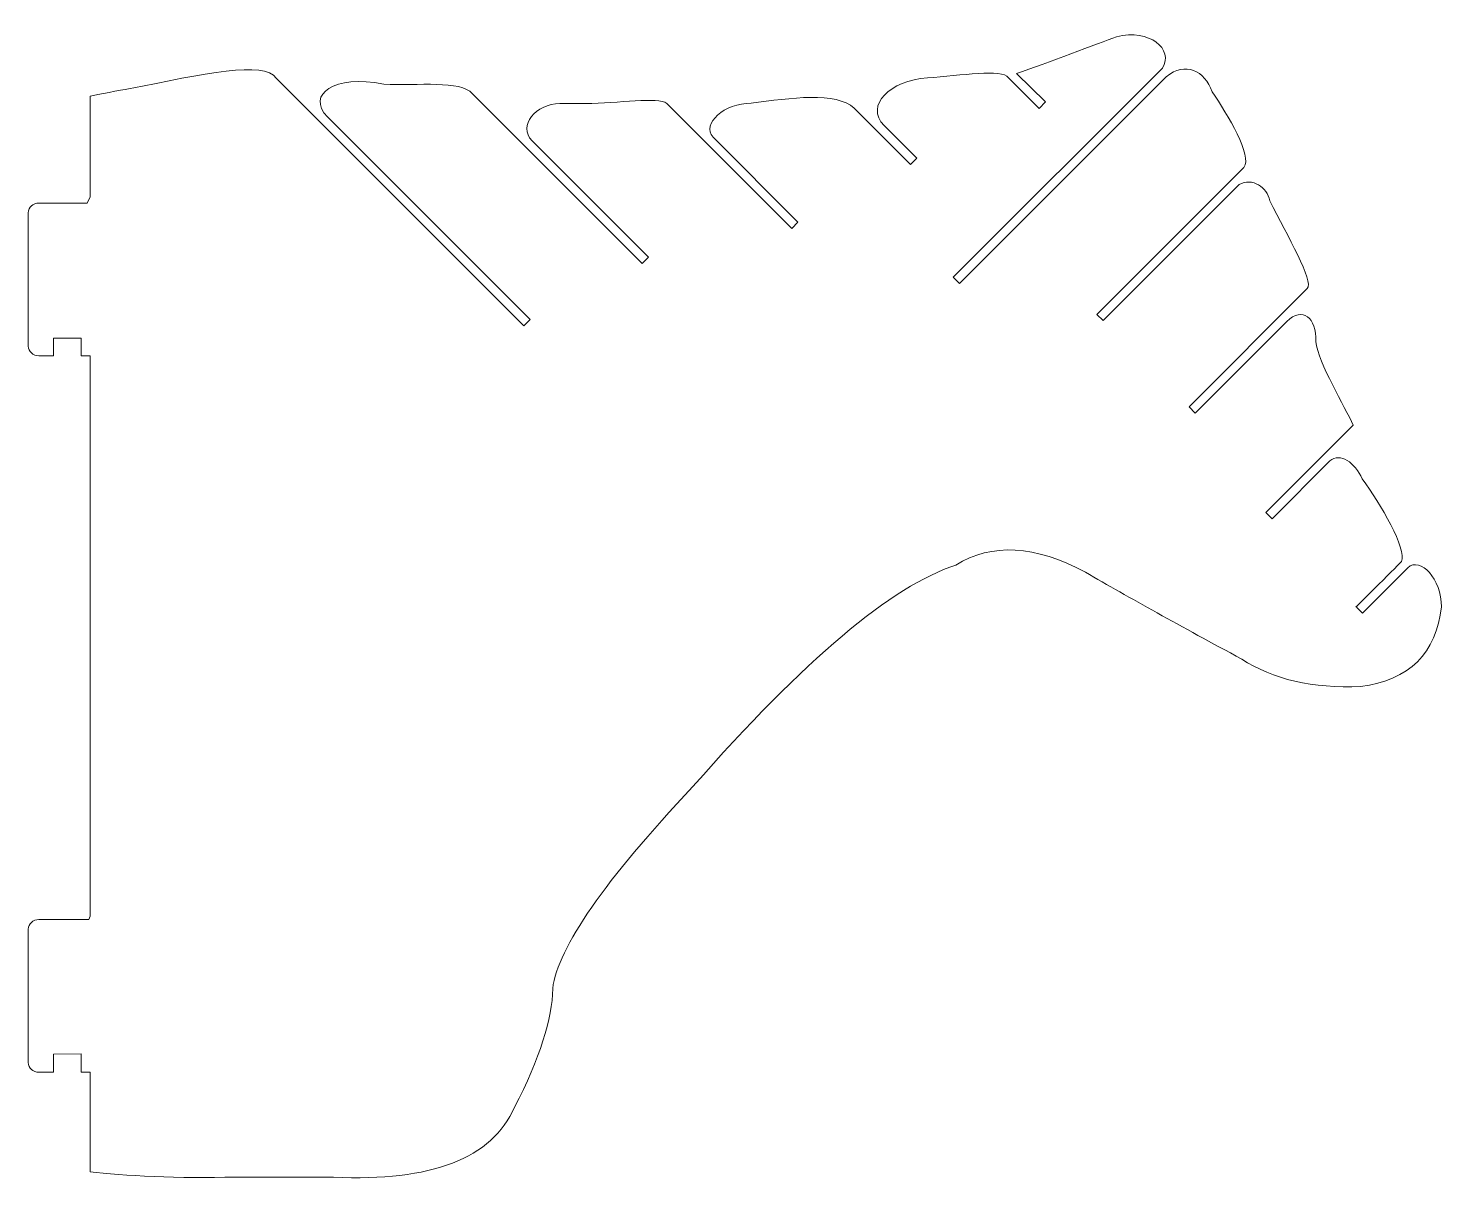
# Model space of a CAD drawing. Header units: centimetres. Extents: x -177 to 125, y 9 to 88.
# Drawn here: x -176.64 to -136.69, y 48.58 to 81.19 of the extents above; entities that cross this region are included whole.
import ezdxf

# ---------------------------------------------------------------- set-up
doc = ezdxf.new("R2010")
doc.units = ezdxf.units.CM
doc.header["$MEASUREMENT"] = 0
doc.layers.add('Camada 1', color=7, linetype='Continuous')

msp = doc.modelspace()

# ---------------------------------------------------------------- linework, layer by layer
at = {"layer": 'Camada 1', "color": 1, "lineweight": 9}
for points, knots in [([(-168.0199, 48.71356), (-165.24284, 48.58386), (-163.53644, 49.24203), (-162.90081, 50.68765), (-162.90081, 50.68765), (-162.18979, 52.07338), (-161.83008, 53.19208), (-161.82176, 54.04363), (-161.82176, 54.04363), (-161.67102, 55.21246), (-160.34928, 57.11589), (-157.85678, 59.75386), (-157.85678, 59.75386), (-154.71154, 63.34373), (-152.23555, 65.4309), (-150.42897, 66.01502), (-150.42897, 66.01502), (-149.40837, 66.64948), (-148.18705, 66.58265), (-146.76501, 65.81469), (-146.76501, 65.81469), (-145.52709, 65.09678), (-144.05477, 64.27866), (-142.34843, 63.36019), (-142.34843, 63.36019), (-141.46188, 62.78434), (-140.341, 62.52562), (-138.98583, 62.58391), (-138.98583, 62.58391), (-137.60573, 62.76754), (-136.8445, 63.51894), (-136.70228, 64.83785), (-136.70228, 64.83785), (-136.69375, 65.61408), (-137.29253, 66.2661), (-137.65274, 65.941), (-137.65274, 65.941), (-137.65274, 65.941), (-138.93732, 64.65663), (-138.93732, 64.65663), (-138.93732, 64.65663), (-138.93732, 64.65663), (-139.16326, 64.89827), (-139.11433, 64.83392), (-139.11433, 64.83392), (-139.11393, 64.8334), (-137.83223, 66.115), (-137.83231, 66.11499), (-137.83231, 66.11499), (-137.67379, 66.47478), (-138.42153, 67.74883), (-138.9427, 68.45252), (-138.9427, 68.45252), (-139.13848, 68.91493), (-139.56899, 69.21294), (-139.8521, 68.96127), (-139.8521, 68.96127), (-139.8521, 68.96127), (-141.48698, 67.32639), (-141.48698, 67.32639), (-141.48698, 67.32639), (-141.48698, 67.32639), (-141.66375, 67.50316), (-141.66375, 67.50316), (-141.66375, 67.50316), (-141.66375, 67.50316), (-139.19445, 69.97248), (-139.19445, 69.97248), (-139.19445, 69.97248), (-139.42268, 70.48437), (-140.19, 71.72616), (-140.24774, 72.33458), (-140.24774, 72.33458), (-140.23454, 73.01448), (-140.63161, 73.3394), (-141.07239, 72.90242), (-141.07239, 72.90242), (-141.07239, 72.90242), (-143.65923, 70.31558), (-143.65923, 70.31558), (-143.65923, 70.31558), (-143.65923, 70.31558), (-143.836, 70.49238), (-143.836, 70.49238), (-143.836, 70.49238), (-143.836, 70.49238), (-140.49596, 73.83239), (-140.49596, 73.83239), (-140.49596, 73.83239), (-140.29082, 74.03668), (-141.06047, 75.31624), (-141.55258, 76.31667), (-141.55258, 76.31667), (-141.62663, 76.69931), (-142.04197, 76.98476), (-142.42251, 76.77182), (-142.42251, 76.77182), (-142.42251, 76.77182), (-146.26656, 72.92777), (-146.26656, 72.92777), (-146.26656, 72.92777), (-146.26656, 72.92777), (-146.44333, 73.10454), (-146.44333, 73.10454), (-146.44333, 73.10454), (-146.44333, 73.10454), (-142.28887, 77.25901), (-142.28887, 77.25901), (-142.28887, 77.25901), (-142.03056, 77.57753), (-142.74064, 78.74665), (-143.18369, 79.39725), (-143.18369, 79.39725), (-143.38485, 79.99052), (-143.94439, 80.26641), (-144.47813, 79.82232), (-144.47813, 79.82232), (-144.47813, 79.82232), (-150.32214, 73.97833), (-150.32214, 73.97833), (-150.32214, 73.97833), (-150.32214, 73.97833), (-150.49891, 74.1551), (-150.49891, 74.1551), (-150.49891, 74.1551), (-150.49891, 74.1551), (-144.58711, 80.06688), (-144.58711, 80.06688), (-144.58711, 80.06688), (-144.25936, 80.59952), (-144.95112, 81.19208), (-145.88561, 80.94773)], [0, 0, 0, 0, 0.02941176, 0.02941176, 0.02941176, 0.02941176, 0.05882353, 0.05882353, 0.05882353, 0.05882353, 0.08823529, 0.08823529, 0.08823529, 0.08823529, 0.11764706, 0.11764706, 0.11764706, 0.11764706, 0.14705882, 0.14705882, 0.14705882, 0.14705882, 0.17647059, 0.17647059, 0.17647059, 0.17647059, 0.20588235, 0.20588235, 0.20588235, 0.20588235, 0.23529412, 0.23529412, 0.23529412, 0.23529412, 0.26470588, 0.26470588, 0.26470588, 0.26470588, 0.29411765, 0.29411765, 0.29411765, 0.29411765, 0.32352941, 0.32352941, 0.32352941, 0.32352941, 0.35294118, 0.35294118, 0.35294118, 0.35294118, 0.38235294, 0.38235294, 0.38235294, 0.38235294, 0.41176471, 0.41176471, 0.41176471, 0.41176471, 0.44117647, 0.44117647, 0.44117647, 0.44117647, 0.47058824, 0.47058824, 0.47058824, 0.47058824, 0.5, 0.5, 0.5, 0.5, 0.52941176, 0.52941176, 0.52941176, 0.52941176, 0.55882353, 0.55882353, 0.55882353, 0.55882353, 0.58823529, 0.58823529, 0.58823529, 0.58823529, 0.61764706, 0.61764706, 0.61764706, 0.61764706, 0.64705882, 0.64705882, 0.64705882, 0.64705882, 0.67647059, 0.67647059, 0.67647059, 0.67647059, 0.70588235, 0.70588235, 0.70588235, 0.70588235, 0.73529412, 0.73529412, 0.73529412, 0.73529412, 0.76470588, 0.76470588, 0.76470588, 0.76470588, 0.79411765, 0.79411765, 0.79411765, 0.79411765, 0.82352941, 0.82352941, 0.82352941, 0.82352941, 0.85294118, 0.85294118, 0.85294118, 0.85294118, 0.88235294, 0.88235294, 0.88235294, 0.88235294, 0.91176471, 0.91176471, 0.91176471, 0.91176471, 0.94117647, 0.94117647, 0.94117647, 0.94117647, 1, 1, 1, 1]), ([(-145.88561, 80.94773), (-146.40475, 80.77343), (-147.85841, 80.19324), (-148.71032, 79.91444), (-148.71032, 79.91444), (-148.71032, 79.91444), (-147.89294, 79.11001), (-147.89294, 79.11001), (-147.89294, 79.11001), (-147.89294, 79.11001), (-148.07632, 78.92688), (-148.07632, 78.92688), (-148.07632, 78.92688), (-148.07632, 78.92688), (-148.94682, 79.79738), (-148.94682, 79.79738), (-148.94682, 79.79738), (-149.11289, 80.05315), (-150.28348, 79.85272), (-151.23177, 79.78977)], [0, 0, 0, 0, 0.16666667, 0.16666667, 0.16666667, 0.16666667, 0.33333333, 0.33333333, 0.33333333, 0.33333333, 0.5, 0.5, 0.5, 0.5, 0.66666667, 0.66666667, 0.66666667, 0.66666667, 1, 1, 1, 1]), ([(-166.59905, 79.61173), (-167.99814, 79.89302), (-168.79808, 79.3232), (-168.18924, 78.68664), (-168.18924, 78.68664), (-168.18924, 78.68664), (-162.46037, 72.95777), (-162.46037, 72.95777), (-162.46037, 72.95777), (-162.46037, 72.95777), (-162.63727, 72.78113), (-162.63727, 72.78113), (-162.63727, 72.78113), (-162.63727, 72.78113), (-169.63416, 79.77802), (-169.63416, 79.77802), (-169.63416, 79.77802), (-169.97698, 80.2886), (-171.67709, 79.90326), (-173.80745, 79.47933)], [0, 0, 0, 0, 0.16666667, 0.16666667, 0.16666667, 0.16666667, 0.33333333, 0.33333333, 0.33333333, 0.33333333, 0.5, 0.5, 0.5, 0.5, 0.66666667, 0.66666667, 0.66666667, 0.66666667, 1, 1, 1, 1]), ([(-161.62057, 79.06442), (-162.29574, 79.05163), (-162.82385, 78.44063), (-162.40531, 78.00885), (-162.40531, 78.00885), (-162.40531, 78.00885), (-159.11384, 74.71738), (-159.11384, 74.71738), (-159.11384, 74.71738), (-159.11384, 74.71738), (-159.29077, 74.54076), (-159.29077, 74.54076), (-159.29077, 74.54076), (-159.29077, 74.54076), (-164.09733, 79.3473), (-164.09733, 79.3473), (-164.09733, 79.3473), (-164.42418, 79.72365), (-165.61462, 79.56789), (-166.59905, 79.61173)], [0, 0, 0, 0, 0.16666667, 0.16666667, 0.16666667, 0.16666667, 0.33333333, 0.33333333, 0.33333333, 0.33333333, 0.5, 0.5, 0.5, 0.5, 0.66666667, 0.66666667, 0.66666667, 0.66666667, 1, 1, 1, 1]), ([(-151.23177, 79.78977), (-152.28512, 79.71533), (-153.00675, 79.0191), (-152.45669, 78.4412), (-152.45669, 78.4412), (-152.45669, 78.4412), (-151.53234, 77.51685), (-151.53234, 77.51685), (-151.53234, 77.51685), (-151.53234, 77.51685), (-151.70927, 77.34021), (-151.70927, 77.34021), (-151.70927, 77.34021), (-151.70927, 77.34021), (-153.30483, 78.93577), (-153.30483, 78.93577), (-153.30483, 78.93577), (-153.80599, 79.4063), (-155.0973, 79.22123), (-156.21239, 79.07204)], [0, 0, 0, 0, 0.16666667, 0.16666667, 0.16666667, 0.16666667, 0.33333333, 0.33333333, 0.33333333, 0.33333333, 0.5, 0.5, 0.5, 0.5, 0.66666667, 0.66666667, 0.66666667, 0.66666667, 1, 1, 1, 1]), ([(-170.80551, 48.71628), (-172.33117, 48.67138), (-174.00601, 48.75198), (-174.89867, 48.86326), (-174.89867, 48.86326), (-174.89867, 48.86326), (-174.89867, 51.61463), (-174.89867, 51.61463), (-174.89867, 51.61463), (-174.89867, 51.61463), (-174.89867, 51.67707), (-174.89867, 51.67707), (-174.89867, 51.67707), (-174.89867, 51.67707), (-175.14867, 51.67707), (-175.14867, 51.67707), (-175.14867, 51.67707), (-175.14867, 51.67707), (-175.14867, 52.19569), (-175.14867, 52.19569), (-175.14867, 52.19569), (-175.14867, 52.19569), (-175.92867, 52.19128), (-175.92867, 52.19128), (-175.92867, 52.19128), (-175.92867, 52.19128), (-175.92867, 51.67707), (-175.92867, 51.67707), (-175.92867, 51.67707), (-175.92867, 51.67707), (-176.34436, 51.67707), (-176.34436, 51.67707), (-176.34436, 51.67707), (-176.50936, 51.67707), (-176.64436, 51.80116), (-176.64436, 51.95282), (-176.64436, 51.95282), (-176.64436, 51.95282), (-176.64436, 55.72133), (-176.64436, 55.72133), (-176.64436, 55.72133), (-176.64436, 55.87299), (-176.50936, 55.99708), (-176.34436, 55.99708), (-176.34436, 55.99708), (-176.34436, 55.99708), (-174.9279, 55.99708), (-174.9279, 55.99708), (-174.9279, 55.99708), (-174.9279, 55.99708), (-174.89867, 56.08727), (-174.89867, 56.08727), (-174.89867, 56.08727), (-174.89867, 56.08727), (-174.89867, 71.68881), (-174.89867, 71.68881), (-174.89867, 71.68881), (-174.89867, 71.68881), (-174.89867, 71.93205), (-174.89867, 71.93205), (-174.89867, 71.93205), (-174.89867, 71.93205), (-175.14867, 71.93205), (-175.14867, 71.93205), (-175.14867, 71.93205), (-175.14867, 71.93205), (-175.14867, 72.43242), (-175.14867, 72.43242), (-175.14867, 72.43242), (-175.14867, 72.43242), (-175.92867, 72.43175), (-175.92867, 72.43175), (-175.92867, 72.43175), (-175.92867, 72.43175), (-175.92867, 71.93205), (-175.92867, 71.93205), (-175.92867, 71.93205), (-175.92867, 71.93205), (-176.34436, 71.93205), (-176.34436, 71.93205), (-176.34436, 71.93205), (-176.50936, 71.93205), (-176.64436, 72.05613), (-176.64436, 72.20779), (-176.64436, 72.20779), (-176.64436, 72.20779), (-176.64436, 75.9763), (-176.64436, 75.9763), (-176.64436, 75.9763), (-176.64436, 76.12796), (-176.50936, 76.25205), (-176.34436, 76.25205), (-176.34436, 76.25205), (-176.34436, 76.25205), (-174.97641, 76.25205), (-174.97641, 76.25205), (-174.97641, 76.25205), (-174.97641, 76.25205), (-174.89867, 76.42602), (-174.89867, 76.42602), (-174.89867, 76.42602), (-174.89867, 76.42602), (-174.89867, 79.27332), (-174.89867, 79.27332), (-174.89867, 79.27332), (-174.69725, 79.32378), (-174.02301, 79.4395), (-173.80737, 79.47933)], [0, 0, 0, 0, 0.03571429, 0.03571429, 0.03571429, 0.03571429, 0.07142857, 0.07142857, 0.07142857, 0.07142857, 0.10714286, 0.10714286, 0.10714286, 0.10714286, 0.14285714, 0.14285714, 0.14285714, 0.14285714, 0.17857143, 0.17857143, 0.17857143, 0.17857143, 0.21428571, 0.21428571, 0.21428571, 0.21428571, 0.25, 0.25, 0.25, 0.25, 0.28571429, 0.28571429, 0.28571429, 0.28571429, 0.32142857, 0.32142857, 0.32142857, 0.32142857, 0.35714286, 0.35714286, 0.35714286, 0.35714286, 0.39285714, 0.39285714, 0.39285714, 0.39285714, 0.42857143, 0.42857143, 0.42857143, 0.42857143, 0.46428571, 0.46428571, 0.46428571, 0.46428571, 0.5, 0.5, 0.5, 0.5, 0.53571429, 0.53571429, 0.53571429, 0.53571429, 0.57142857, 0.57142857, 0.57142857, 0.57142857, 0.60714286, 0.60714286, 0.60714286, 0.60714286, 0.64285714, 0.64285714, 0.64285714, 0.64285714, 0.67857143, 0.67857143, 0.67857143, 0.67857143, 0.71428571, 0.71428571, 0.71428571, 0.71428571, 0.75, 0.75, 0.75, 0.75, 0.78571429, 0.78571429, 0.78571429, 0.78571429, 0.82142857, 0.82142857, 0.82142857, 0.82142857, 0.85714286, 0.85714286, 0.85714286, 0.85714286, 0.89285714, 0.89285714, 0.89285714, 0.89285714, 0.92857143, 0.92857143, 0.92857143, 0.92857143, 1, 1, 1, 1]), ([(-156.21239, 79.07204), (-156.97081, 79.08161), (-157.62089, 78.49071), (-157.28791, 78.11098), (-157.28791, 78.11098), (-157.28791, 78.11098), (-154.88884, 75.71191), (-154.88884, 75.71191), (-154.88884, 75.71191), (-154.88884, 75.71191), (-155.06576, 75.53529), (-155.06576, 75.53529), (-155.06576, 75.53529), (-155.06576, 75.53529), (-158.60036, 79.06986), (-158.60036, 79.06986), (-158.60036, 79.06986), (-158.82791, 79.25261), (-159.97638, 79.07092), (-160.89244, 79.06512)], [0, 0, 0, 0, 0.16666667, 0.16666667, 0.16666667, 0.16666667, 0.33333333, 0.33333333, 0.33333333, 0.33333333, 0.5, 0.5, 0.5, 0.5, 0.66666667, 0.66666667, 0.66666667, 0.66666667, 1, 1, 1, 1]), ([(-139.11118, 64.83699), (-139.12241, 64.84738), (-139.12539, 64.84846), (-139.11433, 64.83392), (-139.11433, 64.83392), (-139.11432, 64.83391), (-139.11325, 64.83495), (-139.11118, 64.83699)], [0, 0, 0, 0, 0.33333333, 0.33333333, 0.33333333, 0.33333333, 1, 1, 1, 1])]:
    msp.add_open_spline(points, degree=3, knots=knots, dxfattribs=at)
for points in [[(-161.62057, 79.06442), (-161.32833, 79.0627), (-161.0857, 79.0625), (-160.89237, 79.06442)], [(-168.0199, 48.71356), (-168.67042, 48.70724), (-169.59904, 48.70724), (-170.80564, 48.71355)]]:
    msp.add_open_spline(points, degree=3, dxfattribs=at)

doc.saveas('drawing.dxf')
